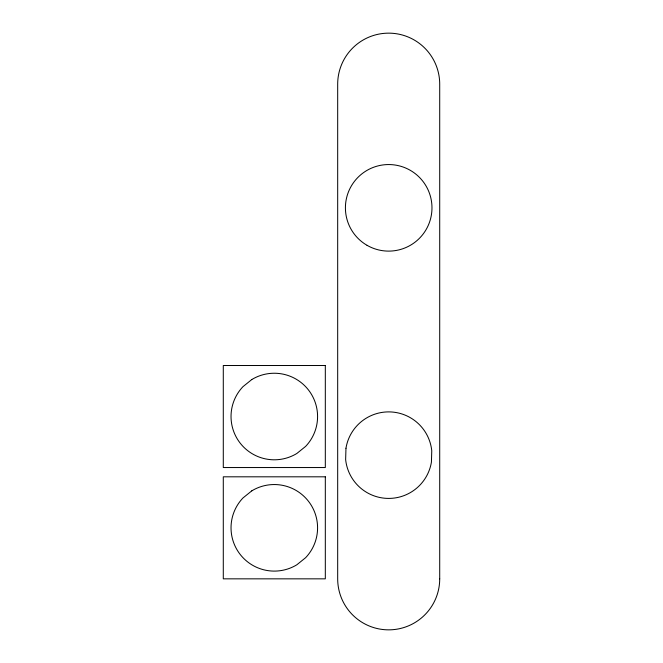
<?xml version="1.0" encoding="UTF-8"?>
<svg xmlns="http://www.w3.org/2000/svg" width="663" height="663" viewBox="0 0 663 663"><rect width="100%" height="100%" fill="white"/><g stroke="black" fill="none" stroke-linecap="round" stroke-linejoin="round"><path stroke-width="0.99" d="M345.97 448.254L345.638 459.55A43.286 43.286 0 0 0 431.422 462.078L431.762 450.79A43.286 43.286 0 0 0 345.97 448.254M251.774 379.559L242.981 386.653A43.286 43.286 0 0 0 296.833 453.484L305.626 446.39A43.286 43.286 0 0 0 251.774 379.559M251.774 490.86L242.981 497.954A43.286 43.286 0 0 0 296.833 564.785L305.626 557.691A43.286 43.286 0 0 0 251.774 490.86M325.318 365.512L223.29 365.512L223.29 467.539L325.318 467.539L325.318 365.512M325.318 476.813L223.29 476.813L223.29 578.84L325.318 578.84L325.318 476.813M439.71 578.84L439.71 84.16A51.01 51.01 0 0 0 388.7 33.15A51.01 51.01 0 0 0 337.682 84.16L337.682 578.84A51.01 51.01 0 0 0 388.7 629.85A51.01 51.01 0 0 0 439.71 578.84M367.053 245.318A43.286 43.286 0 0 0 431.978 207.834A43.286 43.286 0 0 0 367.053 170.35A43.286 43.286 0 0 0 367.053 245.318"/></g></svg>
